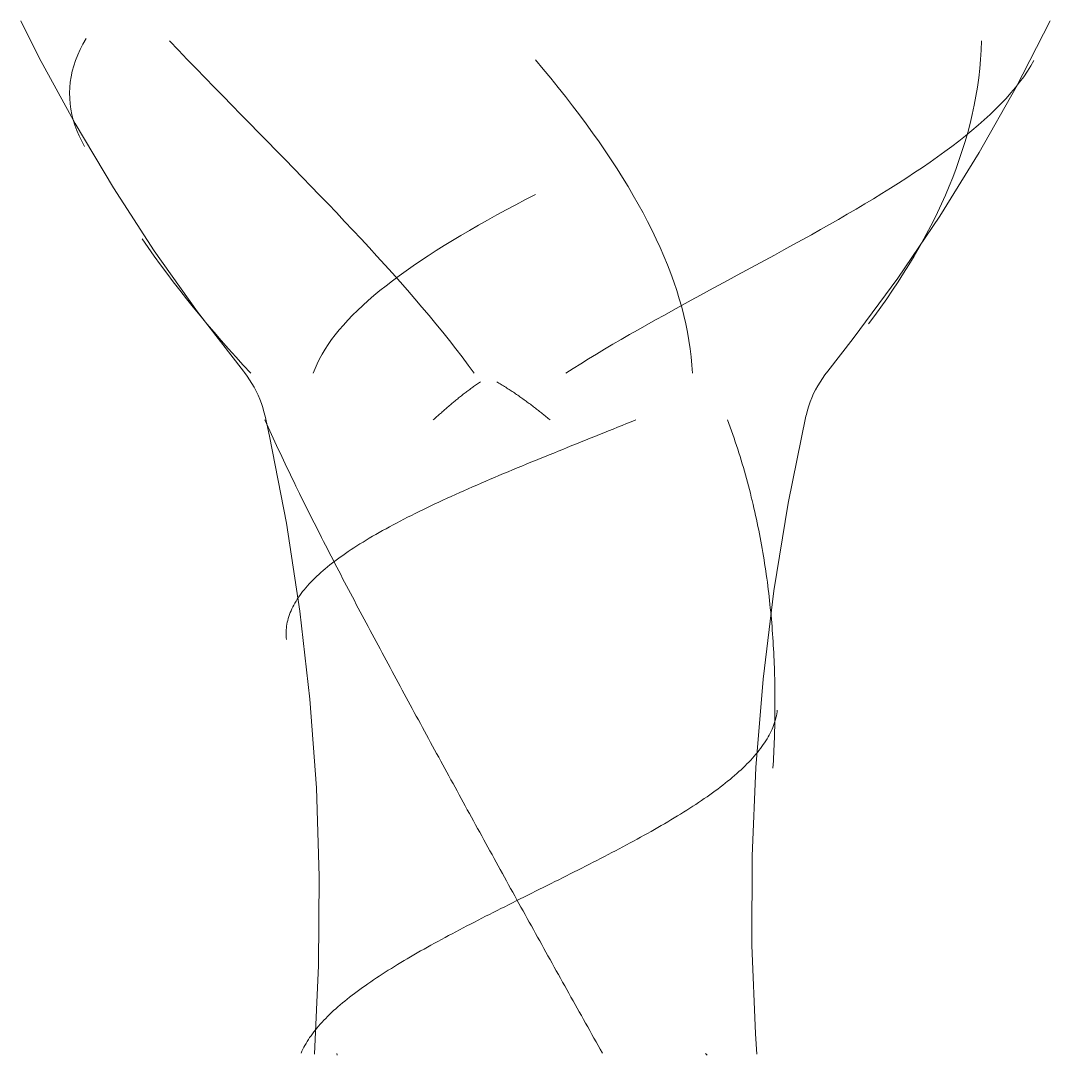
# Model space of a CAD drawing. Header units: inches. Extents: x 20426 to 92531, y -195 to 750.
# Drawn here: x 91510.63 to 91529.26, y 101.29 to 120 of the extents above; entities that cross this region are included whole.
import ezdxf

# ---------------------------------------------------------------- set-up
doc = ezdxf.new("R2010")
doc.units = ezdxf.units.IN
doc.header["$MEASUREMENT"] = 0
doc.layers.add('Q-SPCQ', color=91, linetype='Continuous', lineweight=9)

# ---------------------------------------------------------------- blocks, each defined once
blk = doc.blocks.new('FP_169-Elevation - North')
at = {"layer": 'Q-SPCQ'}
for p, q in [((-25795.16, 112.781), (-25795.13, 112.715)), ((-25795.13, 112.715), (-25795.101, 112.649)), ((-25795.101, 112.649), (-25795.071, 112.582)), ((-25795.071, 112.582), (-25795.04, 112.516)), ((-25795.04, 112.516), (-25795.01, 112.45)), ((-25795.01, 112.45), (-25794.979, 112.384)), ((-25794.979, 112.384), (-25794.949, 112.317)), ((-25794.949, 112.317), (-25794.918, 112.251)), ((-25794.918, 112.251), (-25794.887, 112.185)), ((-25794.887, 112.185), (-25794.856, 112.118)), ((-25794.856, 112.118), (-25794.824, 112.052)), ((-25794.824, 112.052), (-25794.793, 111.985)), ((-25794.793, 111.985), (-25794.761, 111.919)), ((-25794.761, 111.919), (-25794.729, 111.852)), ((-25790.68, 111.878), (-25790.762, 111.844)), ((-25790.598, 111.912), (-25790.68, 111.878)), ((-25790.515, 111.947), (-25790.598, 111.912)), ((-25790.432, 111.981), (-25790.515, 111.947)), ((-25790.349, 112.015), (-25790.432, 111.981)), ((-25790.265, 112.049), (-25790.349, 112.015)), ((-25794.729, 111.852), (-25794.697, 111.786)), ((-25794.697, 111.786), (-25794.665, 111.719)), ((-25794.665, 111.719), (-25794.633, 111.653)), ((-25791.087, 111.707), (-25791.167, 111.673)), ((-25791.007, 111.741), (-25791.087, 111.707)), ((-25790.926, 111.775), (-25791.007, 111.741)), ((-25790.844, 111.81), (-25790.926, 111.775)), ((-25790.762, 111.844), (-25790.844, 111.81)), ((-25794.633, 111.653), (-25794.6, 111.586)), ((-25794.6, 111.586), (-25794.568, 111.52)), ((-25794.568, 111.52), (-25794.535, 111.453)), ((-25791.56, 111.501), (-25791.637, 111.467)), ((-25791.483, 111.536), (-25791.56, 111.501)), ((-25791.405, 111.57), (-25791.483, 111.536)), ((-25791.326, 111.604), (-25791.405, 111.57)), ((-25791.247, 111.638), (-25791.326, 111.604)), ((-25791.167, 111.673), (-25791.247, 111.638)), ((-25794.535, 111.453), (-25794.502, 111.387)), ((-25794.502, 111.387), (-25794.469, 111.32)), ((-25794.469, 111.32), (-25794.436, 111.253)), ((-25791.939, 111.33), (-25792.013, 111.295)), ((-25791.865, 111.364), (-25791.939, 111.33)), ((-25791.789, 111.398), (-25791.865, 111.364)), ((-25791.714, 111.433), (-25791.789, 111.398)), ((-25791.637, 111.467), (-25791.714, 111.433)), ((-25794.436, 111.253), (-25794.403, 111.187)), ((-25794.403, 111.187), (-25794.37, 111.12)), ((-25792.302, 111.158), (-25792.372, 111.124)), ((-25792.231, 111.192), (-25792.302, 111.158)), ((-25792.159, 111.227), (-25792.231, 111.192)), ((-25792.086, 111.261), (-25792.159, 111.227)), ((-25792.013, 111.295), (-25792.086, 111.261)), ((-25794.37, 111.12), (-25794.337, 111.053)), ((-25794.337, 111.053), (-25794.303, 110.986)), ((-25794.303, 110.986), (-25794.269, 110.92)), ((-25792.713, 110.952), (-25792.778, 110.917)), ((-25792.646, 110.986), (-25792.713, 110.952)), ((-25792.579, 111.021), (-25792.646, 110.986)), ((-25792.511, 111.055), (-25792.579, 111.021)), ((-25792.442, 111.089), (-25792.511, 111.055)), ((-25792.372, 111.124), (-25792.442, 111.089)), ((-25794.269, 110.92), (-25794.236, 110.853)), ((-25794.236, 110.853), (-25794.202, 110.786)), ((-25794.202, 110.786), (-25794.168, 110.719)), ((-25793.032, 110.78), (-25793.094, 110.745)), ((-25792.97, 110.814), (-25793.032, 110.78)), ((-25792.907, 110.849), (-25792.97, 110.814)), ((-25792.843, 110.883), (-25792.907, 110.849)), ((-25792.778, 110.917), (-25792.843, 110.883)), ((-25794.168, 110.719), (-25794.134, 110.652)), ((-25794.134, 110.652), (-25794.1, 110.585)), ((-25794.1, 110.585), (-25794.065, 110.519)), ((-25793.386, 110.573), (-25793.441, 110.539)), ((-25793.329, 110.608), (-25793.386, 110.573)), ((-25793.272, 110.642), (-25793.329, 110.608)), ((-25793.213, 110.677), (-25793.272, 110.642)), ((-25793.154, 110.711), (-25793.213, 110.677)), ((-25793.094, 110.745), (-25793.154, 110.711)), ((-25794.065, 110.519), (-25794.031, 110.452)), ((-25794.031, 110.452), (-25793.997, 110.385)), ((-25793.997, 110.385), (-25793.962, 110.318)), ((-25793.653, 110.401), (-25793.704, 110.367)), ((-25793.602, 110.436), (-25793.653, 110.401)), ((-25793.549, 110.47), (-25793.602, 110.436)), ((-25793.496, 110.504), (-25793.549, 110.47)), ((-25793.441, 110.539), (-25793.496, 110.504)), ((-25793.939, 110.194), (-25793.983, 110.16)), ((-25793.962, 110.318), (-25793.928, 110.251)), ((-25793.894, 110.229), (-25793.939, 110.194)), ((-25793.928, 110.251), (-25793.893, 110.184)), ((-25793.848, 110.263), (-25793.894, 110.229)), ((-25793.801, 110.298), (-25793.848, 110.263)), ((-25793.753, 110.332), (-25793.801, 110.298)), ((-25793.704, 110.367), (-25793.753, 110.332)), ((-25794.148, 110.022), (-25794.186, 109.987)), ((-25794.108, 110.056), (-25794.148, 110.022)), ((-25794.068, 110.091), (-25794.108, 110.056)), ((-25794.026, 110.125), (-25794.068, 110.091)), ((-25793.983, 110.16), (-25794.026, 110.125)), ((-25793.893, 110.184), (-25793.858, 110.117)), ((-25793.858, 110.117), (-25793.823, 110.05)), ((-25793.823, 110.05), (-25793.789, 109.983)), ((-25794.328, 109.849), (-25794.36, 109.815)), ((-25794.294, 109.884), (-25794.328, 109.849)), ((-25794.259, 109.918), (-25794.294, 109.884)), ((-25794.223, 109.953), (-25794.259, 109.918)), ((-25794.186, 109.987), (-25794.223, 109.953)), ((-25793.789, 109.983), (-25793.754, 109.916)), ((-25793.754, 109.916), (-25793.719, 109.849)), ((-25793.719, 109.849), (-25793.683, 109.782)), ((-25794.504, 109.642), (-25794.53, 109.607)), ((-25794.478, 109.676), (-25794.504, 109.642)), ((-25794.45, 109.711), (-25794.478, 109.676)), ((-25794.421, 109.745), (-25794.45, 109.711)), ((-25794.391, 109.78), (-25794.421, 109.745)), ((-25794.36, 109.815), (-25794.391, 109.78)), ((-25793.683, 109.782), (-25793.648, 109.715)), ((-25793.648, 109.715), (-25793.613, 109.647)), ((-25793.613, 109.647), (-25793.578, 109.58)), ((-25794.619, 109.469), (-25794.638, 109.434)), ((-25794.598, 109.503), (-25794.619, 109.469)), ((-25794.577, 109.538), (-25794.598, 109.503)), ((-25794.554, 109.573), (-25794.577, 109.538)), ((-25794.53, 109.607), (-25794.554, 109.573)), ((-25793.578, 109.58), (-25793.542, 109.513)), ((-25793.542, 109.513), (-25793.507, 109.446)), ((-25793.507, 109.446), (-25793.471, 109.379)), ((-25794.715, 109.261), (-25794.727, 109.227)), ((-25794.702, 109.296), (-25794.715, 109.261)), ((-25794.688, 109.331), (-25794.702, 109.296)), ((-25794.672, 109.365), (-25794.688, 109.331)), ((-25794.656, 109.4), (-25794.672, 109.365)), ((-25794.638, 109.434), (-25794.656, 109.4)), ((-25793.471, 109.379), (-25793.436, 109.312)), ((-25793.436, 109.312), (-25793.4, 109.244)), ((-25794.762, 109.088), (-25794.767, 109.054)), ((-25794.755, 109.123), (-25794.762, 109.088)), ((-25794.747, 109.157), (-25794.755, 109.123)), ((-25794.738, 109.192), (-25794.747, 109.157)), ((-25794.727, 109.227), (-25794.738, 109.192)), ((-25793.4, 109.244), (-25793.364, 109.177)), ((-25793.364, 109.177), (-25793.329, 109.11)), ((-25793.329, 109.11), (-25793.293, 109.043)), ((-25794.777, 108.95), (-25794.778, 108.915)), ((-25794.778, 108.915), (-25794.777, 108.88)), ((-25794.775, 108.984), (-25794.777, 108.95)), ((-25794.772, 109.019), (-25794.775, 108.984)), ((-25794.767, 109.054), (-25794.772, 109.019)), ((-25793.293, 109.043), (-25793.257, 108.975)), ((-25793.257, 108.975), (-25793.221, 108.908)), ((-25793.221, 108.908), (-25793.185, 108.841)), ((-25794.777, 108.88), (-25794.775, 108.846)), ((-25794.775, 108.846), (-25794.772, 108.811)), ((-25793.185, 108.841), (-25793.149, 108.773)), ((-25793.149, 108.773), (-25793.113, 108.706)), ((-25793.113, 108.706), (-25793.077, 108.639)), ((-25793.077, 108.639), (-25793.041, 108.571)), ((-25793.041, 108.571), (-25793.005, 108.504)), ((-25793.005, 108.504), (-25792.969, 108.437)), ((-25792.969, 108.437), (-25792.932, 108.369)), ((-25792.932, 108.369), (-25792.896, 108.302)), ((-25792.896, 108.302), (-25792.86, 108.234)), ((-25792.86, 108.234), (-25792.824, 108.167)), ((-25792.824, 108.167), (-25792.787, 108.1)), ((-25792.787, 108.1), (-25792.751, 108.032)), ((-25792.751, 108.032), (-25792.714, 107.965)), ((-25792.714, 107.965), (-25792.678, 107.897)), ((-25792.678, 107.897), (-25792.641, 107.83)), ((-25792.641, 107.83), (-25792.605, 107.762)), ((-25792.605, 107.762), (-25792.568, 107.695)), ((-25792.568, 107.695), (-25792.532, 107.627)), ((-25792.532, 107.627), (-25792.495, 107.56)), ((-25792.495, 107.56), (-25792.458, 107.492)), ((-25792.458, 107.492), (-25792.422, 107.425)), ((-25792.422, 107.425), (-25792.385, 107.357)), ((-25792.385, 107.357), (-25792.348, 107.289)), ((-25792.348, 107.289), (-25792.312, 107.222)), ((-25792.312, 107.222), (-25792.275, 107.154)), ((-25792.275, 107.154), (-25792.238, 107.087)), ((-25792.238, 107.087), (-25792.201, 107.019)), ((-25792.201, 107.019), (-25792.164, 106.951)), ((-25792.164, 106.951), (-25792.128, 106.884)), ((-25792.128, 106.884), (-25792.091, 106.816)), ((-25792.091, 106.816), (-25792.054, 106.749)), ((-25792.054, 106.749), (-25792.017, 106.681)), ((-25792.017, 106.681), (-25791.98, 106.613)), ((-25791.98, 106.613), (-25791.943, 106.546)), ((-25791.943, 106.546), (-25791.906, 106.478)), ((-25791.906, 106.478), (-25791.869, 106.41)), ((-25791.869, 106.41), (-25791.832, 106.343)), ((-25791.832, 106.343), (-25791.795, 106.275)), ((-25791.795, 106.275), (-25791.758, 106.207)), ((-25791.758, 106.207), (-25791.721, 106.139)), ((-25791.721, 106.139), (-25791.684, 106.072)), ((-25791.684, 106.072), (-25791.647, 106.004)), ((-25791.647, 106.004), (-25791.61, 105.936)), ((-25791.61, 105.936), (-25791.573, 105.869)), ((-25791.573, 105.869), (-25791.536, 105.801)), ((-25791.536, 105.801), (-25791.499, 105.733)), ((-25791.499, 105.733), (-25791.461, 105.665)), ((-25791.461, 105.665), (-25791.424, 105.598)), ((-25791.424, 105.598), (-25791.387, 105.53)), ((-25791.387, 105.53), (-25791.35, 105.462)), ((-25791.35, 105.462), (-25791.313, 105.394)), ((-25791.313, 105.394), (-25791.275, 105.327)), ((-25791.275, 105.327), (-25791.238, 105.259)), ((-25791.238, 105.259), (-25791.201, 105.191)), ((-25791.201, 105.191), (-25791.164, 105.123)), ((-25791.164, 105.123), (-25791.126, 105.055)), ((-25791.126, 105.055), (-25791.089, 104.988)), ((-25791.089, 104.988), (-25791.052, 104.92)), ((-25791.052, 104.92), (-25791.015, 104.852)), ((-25791.015, 104.852), (-25790.977, 104.784)), ((-25790.977, 104.784), (-25790.94, 104.716)), ((-25790.94, 104.716), (-25790.903, 104.649)), ((-25790.903, 104.649), (-25790.865, 104.581)), ((-25790.865, 104.581), (-25790.828, 104.513)), ((-25790.828, 104.513), (-25790.79, 104.445)), ((-25790.79, 104.445), (-25790.753, 104.377)), ((-25790.753, 104.377), (-25790.716, 104.31)), ((-25790.716, 104.31), (-25790.678, 104.242)), ((-25790.678, 104.242), (-25790.641, 104.174)), ((-25790.335, 104.223), (-25790.405, 104.188)), ((-25790.265, 104.258), (-25790.335, 104.223)), ((-25790.684, 104.049), (-25790.754, 104.014)), ((-25790.615, 104.084), (-25790.684, 104.049)), ((-25790.641, 104.174), (-25790.603, 104.106)), ((-25790.545, 104.119), (-25790.615, 104.084)), ((-25790.603, 104.106), (-25790.566, 104.038)), ((-25790.566, 104.038), (-25790.528, 103.971)), ((-25790.475, 104.153), (-25790.545, 104.119)), ((-25790.405, 104.188), (-25790.475, 104.153)), ((-25791.099, 103.84), (-25791.168, 103.805)), ((-25791.031, 103.875), (-25791.099, 103.84)), ((-25790.962, 103.91), (-25791.031, 103.875)), ((-25790.893, 103.944), (-25790.962, 103.91)), ((-25790.823, 103.979), (-25790.893, 103.944)), ((-25790.754, 104.014), (-25790.823, 103.979)), ((-25790.528, 103.971), (-25790.491, 103.903)), ((-25790.491, 103.903), (-25790.453, 103.835)), ((-25790.453, 103.835), (-25790.416, 103.767)), ((-25791.439, 103.666), (-25791.506, 103.631)), ((-25791.372, 103.701), (-25791.439, 103.666)), ((-25791.304, 103.735), (-25791.372, 103.701)), ((-25791.236, 103.77), (-25791.304, 103.735)), ((-25791.168, 103.805), (-25791.236, 103.77)), ((-25790.416, 103.767), (-25790.378, 103.699)), ((-25790.378, 103.699), (-25790.34, 103.632)), ((-25791.837, 103.457), (-25791.902, 103.422)), ((-25791.772, 103.491), (-25791.837, 103.457)), ((-25791.706, 103.526), (-25791.772, 103.491)), ((-25791.64, 103.561), (-25791.706, 103.526)), ((-25791.573, 103.596), (-25791.64, 103.561)), ((-25791.506, 103.631), (-25791.573, 103.596)), ((-25790.34, 103.632), (-25790.303, 103.564)), ((-25790.303, 103.564), (-25790.265, 103.496)), ((-25792.157, 103.282), (-25792.22, 103.248)), ((-25792.094, 103.317), (-25792.157, 103.282)), ((-25792.031, 103.352), (-25792.094, 103.317)), ((-25791.967, 103.387), (-25792.031, 103.352)), ((-25791.902, 103.422), (-25791.967, 103.387)), ((-25792.466, 103.108), (-25792.526, 103.073)), ((-25792.405, 103.143), (-25792.466, 103.108)), ((-25792.344, 103.178), (-25792.405, 103.143)), ((-25792.282, 103.213), (-25792.344, 103.178)), ((-25792.22, 103.248), (-25792.282, 103.213)), ((-25792.817, 102.899), (-25792.873, 102.864)), ((-25792.76, 102.934), (-25792.817, 102.899)), ((-25792.702, 102.969), (-25792.76, 102.934)), ((-25792.644, 103.004), (-25792.702, 102.969)), ((-25792.585, 103.039), (-25792.644, 103.004)), ((-25792.526, 103.073), (-25792.585, 103.039)), ((-25793.091, 102.725), (-25793.144, 102.69)), ((-25793.038, 102.76), (-25793.091, 102.725)), ((-25792.984, 102.795), (-25793.038, 102.76)), ((-25792.929, 102.83), (-25792.984, 102.795)), ((-25792.873, 102.864), (-25792.929, 102.83)), ((-25793.348, 102.551), (-25793.397, 102.516)), ((-25793.298, 102.586), (-25793.348, 102.551)), ((-25793.247, 102.621), (-25793.298, 102.586)), ((-25793.196, 102.656), (-25793.247, 102.621)), ((-25793.144, 102.69), (-25793.196, 102.656)), ((-25793.629, 102.342), (-25793.673, 102.307)), ((-25793.584, 102.377), (-25793.629, 102.342)), ((-25793.538, 102.412), (-25793.584, 102.377)), ((-25793.492, 102.447), (-25793.538, 102.412)), ((-25793.445, 102.481), (-25793.492, 102.447)), ((-25793.397, 102.516), (-25793.445, 102.481)), ((-25793.839, 102.168), (-25793.879, 102.133)), ((-25793.799, 102.203), (-25793.839, 102.168)), ((-25793.758, 102.238), (-25793.799, 102.203)), ((-25793.716, 102.273), (-25793.758, 102.238)), ((-25793.673, 102.307), (-25793.716, 102.273)), ((-25794.027, 101.994), (-25794.061, 101.959)), ((-25793.991, 102.029), (-25794.027, 101.994)), ((-25793.955, 102.064), (-25793.991, 102.029)), ((-25793.917, 102.099), (-25793.955, 102.064)), ((-25793.879, 102.133), (-25793.917, 102.099)), ((-25794.219, 101.785), (-25794.247, 101.751)), ((-25794.189, 101.82), (-25794.219, 101.785)), ((-25794.159, 101.855), (-25794.189, 101.82)), ((-25794.127, 101.89), (-25794.159, 101.855)), ((-25794.095, 101.925), (-25794.127, 101.89)), ((-25794.061, 101.959), (-25794.095, 101.925)), ((-25794.351, 101.611), (-25794.374, 101.577)), ((-25794.326, 101.646), (-25794.351, 101.611)), ((-25794.301, 101.681), (-25794.326, 101.646)), ((-25794.275, 101.716), (-25794.301, 101.681)), ((-25794.247, 101.751), (-25794.275, 101.716)), ((-25794.473, 101.403), (-25794.49, 101.368)), ((-25794.456, 101.438), (-25794.473, 101.403)), ((-25794.437, 101.472), (-25794.456, 101.438)), ((-25794.417, 101.507), (-25794.437, 101.472)), ((-25794.396, 101.542), (-25794.417, 101.507)), ((-25794.374, 101.577), (-25794.396, 101.542)), ((-25794.49, 101.368), (-25794.506, 101.333))]:
    blk.add_line(p, q, dxfattribs=at)
at = {"layer": 'Q-SPCQ', "flags": 128}
blk.add_lwpolyline([(-25794.265, 101.312), (-25794.189, 102.917), (-25794.177, 104.523), (-25794.23, 106.128), (-25794.346, 107.73), (-25794.527, 109.325), (-25794.771, 110.913), (-25795.078, 112.489), (-25795.158, 112.849)], dxfattribs=at)
blk = doc.blocks.new('FP_170-Elevation - North')
at = {"layer": 'Q-SPCQ'}
for p, q in [((-25788.781, 112.648), (-25788.863, 112.615)), ((-25788.699, 112.681), (-25788.781, 112.648)), ((-25788.617, 112.714), (-25788.699, 112.681)), ((-25788.535, 112.748), (-25788.617, 112.714)), ((-25788.453, 112.781), (-25788.535, 112.748)), ((-25786.79, 112.781), (-25786.766, 112.715)), ((-25786.766, 112.715), (-25786.742, 112.649)), ((-25786.742, 112.649), (-25786.719, 112.582)), ((-25789.276, 112.449), (-25789.359, 112.415)), ((-25789.193, 112.482), (-25789.276, 112.449)), ((-25789.111, 112.515), (-25789.193, 112.482)), ((-25789.028, 112.548), (-25789.111, 112.515)), ((-25788.946, 112.582), (-25789.028, 112.548)), ((-25788.863, 112.615), (-25788.946, 112.582)), ((-25786.719, 112.582), (-25786.696, 112.516)), ((-25786.696, 112.516), (-25786.673, 112.45)), ((-25786.673, 112.45), (-25786.651, 112.384)), ((-25789.69, 112.282), (-25789.773, 112.249)), ((-25789.607, 112.316), (-25789.69, 112.282)), ((-25789.525, 112.349), (-25789.607, 112.316)), ((-25789.442, 112.382), (-25789.525, 112.349)), ((-25789.359, 112.415), (-25789.442, 112.382)), ((-25786.651, 112.384), (-25786.629, 112.317)), ((-25786.629, 112.317), (-25786.608, 112.251)), ((-25786.608, 112.251), (-25786.586, 112.185)), ((-25790.184, 112.083), (-25790.265, 112.049)), ((-25790.102, 112.116), (-25790.184, 112.083)), ((-25790.02, 112.149), (-25790.102, 112.116)), ((-25789.937, 112.182), (-25790.02, 112.149)), ((-25789.855, 112.216), (-25789.937, 112.182)), ((-25789.773, 112.249), (-25789.855, 112.216)), ((-25786.586, 112.185), (-25786.566, 112.118)), ((-25786.566, 112.118), (-25786.545, 112.052)), ((-25786.545, 112.052), (-25786.525, 111.986)), ((-25786.525, 111.986), (-25786.506, 111.919)), ((-25786.506, 111.919), (-25786.487, 111.853)), ((-25786.487, 111.853), (-25786.468, 111.786)), ((-25786.468, 111.786), (-25786.449, 111.72)), ((-25786.449, 111.72), (-25786.431, 111.653)), ((-25786.431, 111.653), (-25786.413, 111.587)), ((-25786.413, 111.587), (-25786.396, 111.52)), ((-25786.396, 111.52), (-25786.379, 111.454)), ((-25786.379, 111.454), (-25786.362, 111.387)), ((-25786.362, 111.387), (-25786.346, 111.321)), ((-25786.346, 111.321), (-25786.33, 111.254)), ((-25786.33, 111.254), (-25786.314, 111.187)), ((-25786.314, 111.187), (-25786.299, 111.121)), ((-25786.299, 111.121), (-25786.284, 111.054)), ((-25786.284, 111.054), (-25786.27, 110.987)), ((-25786.27, 110.987), (-25786.255, 110.92)), ((-25786.255, 110.92), (-25786.242, 110.854)), ((-25786.242, 110.854), (-25786.228, 110.787)), ((-25786.228, 110.787), (-25786.215, 110.72)), ((-25786.215, 110.72), (-25786.202, 110.653)), ((-25786.202, 110.653), (-25786.189, 110.586)), ((-25786.189, 110.586), (-25786.177, 110.52)), ((-25786.177, 110.52), (-25786.165, 110.453)), ((-25786.165, 110.453), (-25786.154, 110.386)), ((-25786.154, 110.386), (-25786.142, 110.319)), ((-25786.142, 110.319), (-25786.131, 110.252)), ((-25786.131, 110.252), (-25786.121, 110.185)), ((-25786.121, 110.185), (-25786.111, 110.118)), ((-25786.111, 110.118), (-25786.101, 110.051)), ((-25786.101, 110.051), (-25786.091, 109.984)), ((-25786.091, 109.984), (-25786.082, 109.917)), ((-25786.082, 109.917), (-25786.072, 109.85)), ((-25786.072, 109.85), (-25786.064, 109.783)), ((-25786.064, 109.783), (-25786.055, 109.716)), ((-25786.055, 109.716), (-25786.047, 109.649)), ((-25786.047, 109.649), (-25786.039, 109.582)), ((-25786.039, 109.582), (-25786.032, 109.515)), ((-25786.032, 109.515), (-25786.025, 109.447)), ((-25786.025, 109.447), (-25786.018, 109.38)), ((-25786.018, 109.38), (-25786.011, 109.313)), ((-25786.011, 109.313), (-25786.005, 109.246)), ((-25786.005, 109.246), (-25785.998, 109.179)), ((-25785.998, 109.179), (-25785.993, 109.111)), ((-25785.993, 109.111), (-25785.987, 109.044)), ((-25785.987, 109.044), (-25785.982, 108.977)), ((-25785.982, 108.977), (-25785.977, 108.91)), ((-25785.977, 108.91), (-25785.972, 108.843)), ((-25785.972, 108.843), (-25785.968, 108.775)), ((-25785.968, 108.775), (-25785.964, 108.708)), ((-25785.964, 108.708), (-25785.96, 108.641)), ((-25785.96, 108.641), (-25785.956, 108.573)), ((-25785.956, 108.573), (-25785.953, 108.506)), ((-25785.953, 108.506), (-25785.95, 108.439)), ((-25785.95, 108.439), (-25785.947, 108.371)), ((-25785.947, 108.371), (-25785.945, 108.304)), ((-25785.945, 108.304), (-25785.943, 108.236)), ((-25785.943, 108.236), (-25785.941, 108.169)), ((-25785.941, 108.169), (-25785.939, 108.102)), ((-25785.939, 108.102), (-25785.937, 108.034)), ((-25785.937, 108.034), (-25785.936, 107.967)), ((-25785.936, 107.967), (-25785.935, 107.899)), ((-25785.935, 107.899), (-25785.934, 107.832)), ((-25785.934, 107.832), (-25785.934, 107.764)), ((-25785.934, 107.764), (-25785.934, 107.697)), ((-25785.934, 107.697), (-25785.934, 107.629)), ((-25785.934, 107.629), (-25785.934, 107.562)), ((-25785.935, 107.427), (-25785.937, 107.359)), ((-25785.934, 107.562), (-25785.935, 107.494)), ((-25785.935, 107.494), (-25785.935, 107.427)), ((-25785.916, 107.396), (-25785.925, 107.361)), ((-25785.908, 107.431), (-25785.916, 107.396)), ((-25785.902, 107.466), (-25785.908, 107.431)), ((-25785.896, 107.501), (-25785.902, 107.466)), ((-25785.892, 107.535), (-25785.896, 107.501)), ((-25785.973, 107.222), (-25785.987, 107.187)), ((-25785.959, 107.257), (-25785.973, 107.222)), ((-25785.947, 107.292), (-25785.959, 107.257)), ((-25785.935, 107.327), (-25785.947, 107.292)), ((-25785.939, 107.224), (-25785.941, 107.157)), ((-25785.938, 107.292), (-25785.939, 107.224)), ((-25785.937, 107.359), (-25785.938, 107.292)), ((-25785.925, 107.361), (-25785.935, 107.327)), ((-25786.078, 107.013), (-25786.099, 106.979)), ((-25786.057, 107.048), (-25786.078, 107.013)), ((-25786.038, 107.083), (-25786.057, 107.048)), ((-25786.02, 107.118), (-25786.038, 107.083)), ((-25786.003, 107.153), (-25786.02, 107.118)), ((-25785.987, 107.187), (-25786.003, 107.153)), ((-25785.945, 107.022), (-25785.948, 106.954)), ((-25785.943, 107.089), (-25785.945, 107.022)), ((-25785.941, 107.157), (-25785.943, 107.089)), ((-25786.196, 106.839), (-25786.223, 106.804)), ((-25786.17, 106.874), (-25786.196, 106.839)), ((-25786.145, 106.909), (-25786.17, 106.874)), ((-25786.122, 106.944), (-25786.145, 106.909)), ((-25786.099, 106.979), (-25786.122, 106.944)), ((-25785.95, 106.886), (-25785.953, 106.819)), ((-25785.948, 106.954), (-25785.95, 106.886)), ((-25786.341, 106.665), (-25786.373, 106.63)), ((-25786.309, 106.7), (-25786.341, 106.665)), ((-25786.279, 106.735), (-25786.309, 106.7)), ((-25786.251, 106.77), (-25786.279, 106.735)), ((-25786.223, 106.804), (-25786.251, 106.77)), ((-25785.96, 106.684), (-25785.963, 106.616)), ((-25785.956, 106.751), (-25785.96, 106.684)), ((-25785.953, 106.819), (-25785.956, 106.751)), ((-25786.548, 106.456), (-25786.586, 106.421)), ((-25786.511, 106.491), (-25786.548, 106.456)), ((-25786.475, 106.526), (-25786.511, 106.491)), ((-25786.44, 106.561), (-25786.475, 106.526)), ((-25786.406, 106.595), (-25786.44, 106.561)), ((-25786.373, 106.63), (-25786.406, 106.595)), ((-25785.967, 106.548), (-25785.971, 106.481)), ((-25785.963, 106.616), (-25785.967, 106.548)), ((-25786.747, 106.282), (-25786.79, 106.247)), ((-25786.706, 106.317), (-25786.747, 106.282)), ((-25786.665, 106.351), (-25786.706, 106.317)), ((-25786.625, 106.386), (-25786.665, 106.351)), ((-25786.586, 106.421), (-25786.625, 106.386)), ((-25786.97, 106.107), (-25787.017, 106.073)), ((-25786.923, 106.142), (-25786.97, 106.107)), ((-25786.878, 106.177), (-25786.923, 106.142)), ((-25786.834, 106.212), (-25786.878, 106.177)), ((-25786.79, 106.247), (-25786.834, 106.212)), ((-25787.264, 105.898), (-25787.316, 105.863)), ((-25787.213, 105.933), (-25787.264, 105.898)), ((-25787.163, 105.968), (-25787.213, 105.933)), ((-25787.113, 106.003), (-25787.163, 105.968)), ((-25787.064, 106.038), (-25787.113, 106.003)), ((-25787.017, 106.073), (-25787.064, 106.038)), ((-25787.531, 105.724), (-25787.586, 105.689)), ((-25787.476, 105.759), (-25787.531, 105.724)), ((-25787.422, 105.794), (-25787.476, 105.759)), ((-25787.368, 105.828), (-25787.422, 105.794)), ((-25787.316, 105.863), (-25787.368, 105.828)), ((-25787.873, 105.515), (-25787.933, 105.48)), ((-25787.815, 105.549), (-25787.873, 105.515)), ((-25787.757, 105.584), (-25787.815, 105.549)), ((-25787.699, 105.619), (-25787.757, 105.584)), ((-25787.642, 105.654), (-25787.699, 105.619)), ((-25787.586, 105.689), (-25787.642, 105.654)), ((-25788.176, 105.34), (-25788.238, 105.305)), ((-25788.114, 105.375), (-25788.176, 105.34)), ((-25788.053, 105.41), (-25788.114, 105.375)), ((-25787.993, 105.445), (-25788.053, 105.41)), ((-25787.933, 105.48), (-25787.993, 105.445)), ((-25788.492, 105.166), (-25788.556, 105.131)), ((-25788.428, 105.2), (-25788.492, 105.166)), ((-25788.364, 105.235), (-25788.428, 105.2)), ((-25788.301, 105.27), (-25788.364, 105.235)), ((-25788.238, 105.305), (-25788.301, 105.27)), ((-25788.885, 104.956), (-25788.952, 104.921)), ((-25788.819, 104.991), (-25788.885, 104.956)), ((-25788.752, 105.026), (-25788.819, 104.991)), ((-25788.687, 105.061), (-25788.752, 105.026)), ((-25788.621, 105.096), (-25788.687, 105.061)), ((-25788.556, 105.131), (-25788.621, 105.096)), ((-25789.223, 104.782), (-25789.291, 104.747)), ((-25789.155, 104.817), (-25789.223, 104.782)), ((-25789.087, 104.851), (-25789.155, 104.817)), ((-25789.019, 104.886), (-25789.087, 104.851)), ((-25788.952, 104.921), (-25789.019, 104.886)), ((-25789.567, 104.607), (-25789.636, 104.572)), ((-25789.497, 104.642), (-25789.567, 104.607)), ((-25789.428, 104.677), (-25789.497, 104.642)), ((-25789.36, 104.712), (-25789.428, 104.677)), ((-25789.291, 104.747), (-25789.36, 104.712)), ((-25789.985, 104.398), (-25790.055, 104.363)), ((-25789.915, 104.433), (-25789.985, 104.398)), ((-25789.845, 104.467), (-25789.915, 104.433)), ((-25789.775, 104.502), (-25789.845, 104.467)), ((-25789.706, 104.537), (-25789.775, 104.502)), ((-25789.636, 104.572), (-25789.706, 104.537)), ((-25790.195, 104.293), (-25790.265, 104.258)), ((-25790.125, 104.328), (-25790.195, 104.293)), ((-25790.055, 104.363), (-25790.125, 104.328)), ((-25790.265, 103.496), (-25790.228, 103.428)), ((-25790.228, 103.428), (-25790.19, 103.361)), ((-25790.19, 103.361), (-25790.153, 103.293)), ((-25790.153, 103.293), (-25790.115, 103.225)), ((-25790.115, 103.225), (-25790.077, 103.158)), ((-25790.077, 103.158), (-25790.04, 103.09)), ((-25790.04, 103.09), (-25790.002, 103.023)), ((-25790.002, 103.023), (-25789.964, 102.955)), ((-25789.964, 102.955), (-25789.927, 102.887)), ((-25789.927, 102.887), (-25789.889, 102.82)), ((-25789.889, 102.82), (-25789.851, 102.752)), ((-25789.851, 102.752), (-25789.814, 102.684)), ((-25789.814, 102.684), (-25789.776, 102.617)), ((-25789.776, 102.617), (-25789.738, 102.549)), ((-25789.738, 102.549), (-25789.7, 102.482)), ((-25789.7, 102.482), (-25789.663, 102.414)), ((-25789.663, 102.414), (-25789.625, 102.346)), ((-25789.625, 102.346), (-25789.587, 102.279)), ((-25789.587, 102.279), (-25789.549, 102.211)), ((-25789.549, 102.211), (-25789.511, 102.144)), ((-25789.511, 102.144), (-25789.474, 102.076)), ((-25789.474, 102.076), (-25789.436, 102.009)), ((-25789.436, 102.009), (-25789.398, 101.941)), ((-25789.398, 101.941), (-25789.36, 101.873)), ((-25789.36, 101.873), (-25789.322, 101.806)), ((-25789.322, 101.806), (-25789.284, 101.738)), ((-25789.284, 101.738), (-25789.246, 101.671)), ((-25789.246, 101.671), (-25789.208, 101.603)), ((-25789.208, 101.603), (-25789.17, 101.536)), ((-25789.17, 101.536), (-25789.132, 101.468)), ((-25789.132, 101.468), (-25789.094, 101.401)), ((-25789.094, 101.401), (-25789.056, 101.333))]:
    blk.add_line(p, q, dxfattribs=at)
at = {"layer": 'Q-SPCQ', "flags": 128}
blk.add_lwpolyline([(-25785.373, 112.849), (-25785.695, 111.275), (-25785.953, 109.69), (-25786.148, 108.096), (-25786.28, 106.496), (-25786.347, 104.891), (-25786.35, 103.285), (-25786.288, 101.68), (-25786.265, 101.312)], dxfattribs=at)
blk = doc.blocks.new('FP_171-Elevation - North')
at = {"layer": 'Q-SPCQ'}
blk.add_line((-25793.862, 101.327), (-25793.855, 101.292), dxfattribs=at)
blk = doc.blocks.new('FP_172-Elevation - North')
at = {"layer": 'Q-SPCQ'}
blk.add_line((-25787.192, 101.327), (-25787.158, 101.292), dxfattribs=at)
blk = doc.blocks.new('FP_173-Elevation - North')
at = {"layer": 'Q-SPCQ'}
for p, q in [((-25798.451, 119.577), (-25798.501, 119.478)), ((-25798.394, 119.676), (-25798.451, 119.577)), ((-25796.887, 119.637), (-25796.726, 119.468)), ((-25798.546, 119.38), (-25798.585, 119.281)), ((-25798.501, 119.478), (-25798.546, 119.38)), ((-25796.726, 119.468), (-25796.564, 119.301)), ((-25798.618, 119.183), (-25798.645, 119.085)), ((-25798.585, 119.281), (-25798.618, 119.183)), ((-25796.564, 119.301), (-25796.403, 119.134)), ((-25798.666, 118.987), (-25798.681, 118.889)), ((-25798.645, 119.085), (-25798.666, 118.987)), ((-25796.403, 119.134), (-25796.241, 118.967)), ((-25798.681, 118.889), (-25798.69, 118.791)), ((-25796.241, 118.967), (-25796.079, 118.801)), ((-25796.079, 118.801), (-25795.918, 118.635)), ((-25798.69, 118.791), (-25798.694, 118.694)), ((-25798.694, 118.694), (-25798.691, 118.596)), ((-25795.918, 118.635), (-25795.756, 118.47)), ((-25798.691, 118.596), (-25798.684, 118.499)), ((-25798.684, 118.499), (-25798.67, 118.402)), ((-25795.756, 118.47), (-25795.595, 118.305)), ((-25798.67, 118.402), (-25798.651, 118.305)), ((-25798.651, 118.305), (-25798.626, 118.209)), ((-25795.595, 118.305), (-25795.434, 118.141)), ((-25798.626, 118.209), (-25798.596, 118.112)), ((-25798.596, 118.112), (-25798.561, 118.016)), ((-25795.434, 118.141), (-25795.274, 117.978)), ((-25798.561, 118.016), (-25798.521, 117.92)), ((-25798.521, 117.92), (-25798.475, 117.824)), ((-25795.274, 117.978), (-25795.114, 117.814)), ((-25798.475, 117.824), (-25798.424, 117.728)), ((-25795.114, 117.814), (-25794.955, 117.652)), ((-25794.955, 117.652), (-25794.796, 117.49)), ((-25794.796, 117.49), (-25794.639, 117.328)), ((-25794.639, 117.328), (-25794.482, 117.167)), ((-25794.482, 117.167), (-25794.327, 117.007)), ((-25794.327, 117.007), (-25794.172, 116.847)), ((-25794.172, 116.847), (-25794.019, 116.688)), ((-25790.445, 116.766), (-25790.622, 116.672)), ((-25790.265, 116.859), (-25790.445, 116.766)), ((-25794.019, 116.688), (-25793.868, 116.529)), ((-25790.796, 116.579), (-25790.966, 116.487)), ((-25790.622, 116.672), (-25790.796, 116.579)), ((-25793.868, 116.529), (-25793.718, 116.371)), ((-25793.718, 116.371), (-25793.569, 116.213)), ((-25791.134, 116.394), (-25791.298, 116.302)), ((-25790.966, 116.487), (-25791.134, 116.394)), ((-25793.569, 116.213), (-25793.422, 116.056)), ((-25791.458, 116.209), (-25791.615, 116.117)), ((-25791.298, 116.302), (-25791.458, 116.209)), ((-25797.378, 116.056), (-25797.271, 115.899)), ((-25793.422, 116.056), (-25793.277, 115.899)), ((-25791.769, 116.026), (-25791.918, 115.934)), ((-25791.615, 116.117), (-25791.769, 116.026)), ((-25797.271, 115.899), (-25797.162, 115.744)), ((-25793.277, 115.899), (-25793.134, 115.744)), ((-25792.064, 115.843), (-25792.206, 115.751)), ((-25791.918, 115.934), (-25792.064, 115.843)), ((-25797.162, 115.744), (-25797.05, 115.588)), ((-25793.134, 115.744), (-25792.993, 115.588)), ((-25792.344, 115.66), (-25792.477, 115.57)), ((-25792.206, 115.751), (-25792.344, 115.66)), ((-25797.05, 115.588), (-25796.936, 115.434)), ((-25796.936, 115.434), (-25796.82, 115.279)), ((-25792.993, 115.588), (-25792.853, 115.434)), ((-25792.853, 115.434), (-25792.716, 115.279)), ((-25792.607, 115.479), (-25792.732, 115.389)), ((-25792.477, 115.57), (-25792.607, 115.479)), ((-25796.82, 115.279), (-25796.701, 115.126)), ((-25792.853, 115.298), (-25792.97, 115.208)), ((-25792.732, 115.389), (-25792.853, 115.298)), ((-25792.716, 115.279), (-25792.581, 115.126)), ((-25796.701, 115.126), (-25796.581, 114.973)), ((-25793.082, 115.119), (-25793.19, 115.029)), ((-25792.97, 115.208), (-25793.082, 115.119)), ((-25792.581, 115.126), (-25792.449, 114.973)), ((-25796.581, 114.973), (-25796.458, 114.821)), ((-25793.293, 114.94), (-25793.392, 114.851)), ((-25793.19, 115.029), (-25793.293, 114.94)), ((-25792.449, 114.973), (-25792.319, 114.821)), ((-25796.458, 114.821), (-25796.334, 114.669)), ((-25793.486, 114.762), (-25793.576, 114.673)), ((-25793.392, 114.851), (-25793.486, 114.762)), ((-25792.319, 114.821), (-25792.191, 114.669)), ((-25796.334, 114.669), (-25796.208, 114.518)), ((-25796.208, 114.518), (-25796.08, 114.368)), ((-25793.741, 114.496), (-25793.817, 114.408)), ((-25793.661, 114.584), (-25793.741, 114.496)), ((-25793.576, 114.673), (-25793.661, 114.584)), ((-25792.191, 114.669), (-25792.066, 114.518)), ((-25792.066, 114.518), (-25791.944, 114.368)), ((-25796.08, 114.368), (-25795.95, 114.218)), ((-25793.888, 114.32), (-25793.954, 114.233)), ((-25793.817, 114.408), (-25793.888, 114.32)), ((-25791.944, 114.368), (-25791.824, 114.218)), ((-25795.95, 114.218), (-25795.819, 114.069)), ((-25794.015, 114.145), (-25794.072, 114.058)), ((-25793.954, 114.233), (-25794.015, 114.145)), ((-25791.824, 114.218), (-25791.708, 114.069)), ((-25795.819, 114.069), (-25795.687, 113.92)), ((-25794.124, 113.971), (-25794.171, 113.884)), ((-25794.072, 114.058), (-25794.124, 113.971)), ((-25791.708, 114.069), (-25791.594, 113.92)), ((-25795.687, 113.92), (-25795.553, 113.772)), ((-25795.553, 113.772), (-25795.418, 113.625)), ((-25794.214, 113.798), (-25794.252, 113.711)), ((-25794.171, 113.884), (-25794.214, 113.798)), ((-25791.594, 113.92), (-25791.483, 113.772)), ((-25791.483, 113.772), (-25791.376, 113.625)), ((-25794.252, 113.711), (-25794.285, 113.625))]:
    blk.add_line(p, q, dxfattribs=at)
at = {"layer": 'Q-SPCQ', "flags": 128}
blk.add_lwpolyline([(-25795.55, 113.662), (-25796.378, 114.735), (-25797.162, 115.84), (-25797.901, 116.975), (-25798.594, 118.139), (-25799.241, 119.33), (-25799.578, 120)], dxfattribs=at)
blk = doc.blocks.new('FP_174-Elevation - North')
at = {"layer": 'Q-SPCQ'}
for p, q in [((-25782.196, 119.637), (-25782.203, 119.468)), ((-25782.203, 119.468), (-25782.215, 119.301)), ((-25790.265, 119.293), (-25790.126, 119.126)), ((-25782.215, 119.301), (-25782.23, 119.134)), ((-25781.306, 119.183), (-25781.368, 119.085)), ((-25781.25, 119.281), (-25781.306, 119.183)), ((-25790.126, 119.126), (-25789.989, 118.959)), ((-25782.23, 119.134), (-25782.249, 118.967)), ((-25781.435, 118.987), (-25781.508, 118.889)), ((-25781.368, 119.085), (-25781.435, 118.987)), ((-25789.989, 118.959), (-25789.855, 118.793)), ((-25782.273, 118.801), (-25782.3, 118.635)), ((-25782.249, 118.967), (-25782.273, 118.801)), ((-25781.508, 118.889), (-25781.585, 118.791)), ((-25789.855, 118.793), (-25789.724, 118.628)), ((-25789.724, 118.628), (-25789.597, 118.463)), ((-25782.3, 118.635), (-25782.331, 118.47)), ((-25781.667, 118.694), (-25781.754, 118.596)), ((-25781.585, 118.791), (-25781.667, 118.694)), ((-25789.597, 118.463), (-25789.472, 118.299)), ((-25782.331, 118.47), (-25782.366, 118.305)), ((-25781.846, 118.499), (-25781.942, 118.402)), ((-25781.754, 118.596), (-25781.846, 118.499)), ((-25789.472, 118.299), (-25789.35, 118.135)), ((-25782.366, 118.305), (-25782.405, 118.141)), ((-25782.043, 118.305), (-25782.148, 118.209)), ((-25781.942, 118.402), (-25782.043, 118.305)), ((-25789.35, 118.135), (-25789.232, 117.971)), ((-25782.405, 118.141), (-25782.448, 117.978)), ((-25782.257, 118.112), (-25782.37, 118.016)), ((-25782.148, 118.209), (-25782.257, 118.112)), ((-25789.232, 117.971), (-25789.116, 117.808)), ((-25782.487, 117.92), (-25782.609, 117.824)), ((-25782.448, 117.978), (-25782.494, 117.814)), ((-25782.37, 118.016), (-25782.487, 117.92)), ((-25789.116, 117.808), (-25789.005, 117.646)), ((-25782.733, 117.728), (-25782.862, 117.633)), ((-25782.609, 117.824), (-25782.733, 117.728)), ((-25782.494, 117.814), (-25782.545, 117.652)), ((-25789.005, 117.646), (-25788.896, 117.484)), ((-25782.993, 117.537), (-25783.128, 117.442)), ((-25782.862, 117.633), (-25782.993, 117.537)), ((-25782.599, 117.49), (-25782.656, 117.328)), ((-25782.545, 117.652), (-25782.599, 117.49)), ((-25788.896, 117.484), (-25788.791, 117.323)), ((-25788.791, 117.323), (-25788.69, 117.162)), ((-25783.267, 117.347), (-25783.408, 117.252)), ((-25783.128, 117.442), (-25783.267, 117.347)), ((-25782.656, 117.328), (-25782.717, 117.167)), ((-25788.69, 117.162), (-25788.592, 117.002)), ((-25783.551, 117.158), (-25783.698, 117.063)), ((-25783.408, 117.252), (-25783.551, 117.158)), ((-25782.717, 117.167), (-25782.782, 117.007)), ((-25788.592, 117.002), (-25788.497, 116.842)), ((-25783.847, 116.969), (-25783.998, 116.875)), ((-25783.698, 117.063), (-25783.847, 116.969)), ((-25782.782, 117.007), (-25782.85, 116.847)), ((-25788.497, 116.842), (-25788.407, 116.683)), ((-25784.152, 116.781), (-25784.308, 116.688)), ((-25783.998, 116.875), (-25784.152, 116.781)), ((-25782.85, 116.847), (-25782.921, 116.688)), ((-25788.407, 116.683), (-25788.32, 116.525)), ((-25784.465, 116.594), (-25784.625, 116.501)), ((-25784.308, 116.688), (-25784.465, 116.594)), ((-25782.921, 116.688), (-25782.996, 116.529)), ((-25788.32, 116.525), (-25788.237, 116.367)), ((-25788.237, 116.367), (-25788.157, 116.209)), ((-25784.786, 116.408), (-25784.948, 116.315)), ((-25784.625, 116.501), (-25784.786, 116.408)), ((-25783.074, 116.371), (-25783.155, 116.213)), ((-25782.996, 116.529), (-25783.074, 116.371)), ((-25788.157, 116.209), (-25788.082, 116.052)), ((-25785.112, 116.222), (-25785.276, 116.13)), ((-25784.948, 116.315), (-25785.112, 116.222)), ((-25783.155, 116.213), (-25783.239, 116.056)), ((-25788.082, 116.052), (-25788.01, 115.896)), ((-25785.442, 116.037), (-25785.608, 115.945)), ((-25785.276, 116.13), (-25785.442, 116.037)), ((-25783.239, 116.056), (-25783.327, 115.899)), ((-25788.01, 115.896), (-25787.943, 115.741)), ((-25785.775, 115.854), (-25785.943, 115.762)), ((-25785.608, 115.945), (-25785.775, 115.854)), ((-25783.327, 115.899), (-25783.417, 115.744)), ((-25787.943, 115.741), (-25787.879, 115.585)), ((-25786.111, 115.67), (-25786.279, 115.579)), ((-25785.943, 115.762), (-25786.111, 115.67)), ((-25783.417, 115.744), (-25783.511, 115.588)), ((-25787.879, 115.585), (-25787.819, 115.431)), ((-25787.819, 115.431), (-25787.764, 115.277)), ((-25786.447, 115.488), (-25786.615, 115.397)), ((-25786.279, 115.579), (-25786.447, 115.488)), ((-25783.607, 115.434), (-25783.706, 115.279)), ((-25783.511, 115.588), (-25783.607, 115.434)), ((-25787.764, 115.277), (-25787.712, 115.124)), ((-25786.782, 115.307), (-25786.95, 115.216)), ((-25786.615, 115.397), (-25786.782, 115.307)), ((-25783.706, 115.279), (-25783.808, 115.126)), ((-25787.712, 115.124), (-25787.665, 114.971)), ((-25787.116, 115.126), (-25787.282, 115.036)), ((-25786.95, 115.216), (-25787.116, 115.126)), ((-25783.808, 115.126), (-25783.913, 114.973)), ((-25787.665, 114.971), (-25787.621, 114.819)), ((-25787.447, 114.946), (-25787.611, 114.857)), ((-25787.282, 115.036), (-25787.447, 114.946)), ((-25783.913, 114.973), (-25784.02, 114.821)), ((-25787.773, 114.767), (-25787.935, 114.678)), ((-25787.611, 114.857), (-25787.773, 114.767)), ((-25787.621, 114.819), (-25787.582, 114.668)), ((-25784.02, 114.821), (-25784.129, 114.669)), ((-25788.253, 114.5), (-25788.409, 114.412)), ((-25788.094, 114.589), (-25788.253, 114.5)), ((-25787.935, 114.678), (-25788.094, 114.589)), ((-25787.582, 114.668), (-25787.547, 114.517)), ((-25787.547, 114.517), (-25787.516, 114.367)), ((-25784.129, 114.669), (-25784.241, 114.518)), ((-25788.564, 114.324), (-25788.716, 114.235)), ((-25788.409, 114.412), (-25788.564, 114.324)), ((-25787.516, 114.367), (-25787.49, 114.217)), ((-25788.866, 114.148), (-25789.015, 114.06)), ((-25788.716, 114.235), (-25788.866, 114.148)), ((-25787.49, 114.217), (-25787.467, 114.068)), ((-25789.16, 113.973), (-25789.304, 113.885)), ((-25789.015, 114.06), (-25789.16, 113.973)), ((-25787.467, 114.068), (-25787.449, 113.92)), ((-25789.444, 113.798), (-25789.582, 113.712)), ((-25789.304, 113.885), (-25789.444, 113.798)), ((-25787.449, 113.92), (-25787.435, 113.772)), ((-25787.435, 113.772), (-25787.426, 113.625)), ((-25789.582, 113.712), (-25789.717, 113.625))]:
    blk.add_line(p, q, dxfattribs=at)
at = {"layer": 'Q-SPCQ', "flags": 128}
blk.add_lwpolyline([(-25780.953, 120), (-25781.572, 118.795), (-25782.24, 117.616), (-25782.954, 116.465), (-25783.713, 115.343), (-25784.517, 114.252), (-25784.98, 113.662)], dxfattribs=at)
blk = doc.blocks.new('FP_175-Elevation - North')
at = {"layer": 'Q-SPCQ'}
for p, q in [((-25791.385, 113.384), (-25791.402, 113.372)), ((-25791.367, 113.396), (-25791.385, 113.384)), ((-25791.35, 113.409), (-25791.367, 113.396)), ((-25791.332, 113.421), (-25791.35, 113.409)), ((-25791.315, 113.433), (-25791.332, 113.421)), ((-25791.297, 113.445), (-25791.315, 113.433)), ((-25791.279, 113.457), (-25791.297, 113.445)), ((-25791.262, 113.469), (-25791.279, 113.457)), ((-25790.968, 113.469), (-25790.947, 113.457)), ((-25790.947, 113.457), (-25790.927, 113.445)), ((-25790.927, 113.445), (-25790.906, 113.432)), ((-25790.906, 113.432), (-25790.886, 113.42)), ((-25790.886, 113.42), (-25790.866, 113.408)), ((-25790.866, 113.408), (-25790.845, 113.396)), ((-25790.845, 113.396), (-25790.825, 113.383)), ((-25790.825, 113.383), (-25790.805, 113.371)), ((-25791.64, 113.191), (-25791.657, 113.178)), ((-25791.623, 113.204), (-25791.64, 113.191)), ((-25791.607, 113.218), (-25791.623, 113.204)), ((-25791.59, 113.231), (-25791.607, 113.218)), ((-25791.573, 113.244), (-25791.59, 113.231)), ((-25791.556, 113.257), (-25791.573, 113.244)), ((-25791.539, 113.27), (-25791.556, 113.257)), ((-25791.522, 113.283), (-25791.539, 113.27)), ((-25791.505, 113.296), (-25791.522, 113.283)), ((-25791.488, 113.309), (-25791.505, 113.296)), ((-25791.471, 113.322), (-25791.488, 113.309)), ((-25791.454, 113.334), (-25791.471, 113.322)), ((-25791.437, 113.347), (-25791.454, 113.334)), ((-25791.419, 113.359), (-25791.437, 113.347)), ((-25791.402, 113.372), (-25791.419, 113.359)), ((-25790.805, 113.371), (-25790.785, 113.358)), ((-25790.785, 113.358), (-25790.765, 113.345)), ((-25790.765, 113.345), (-25790.745, 113.332)), ((-25790.745, 113.332), (-25790.725, 113.32)), ((-25790.725, 113.32), (-25790.705, 113.307)), ((-25790.705, 113.307), (-25790.686, 113.294)), ((-25790.686, 113.294), (-25790.666, 113.281)), ((-25790.666, 113.281), (-25790.646, 113.268)), ((-25790.646, 113.268), (-25790.627, 113.254)), ((-25790.627, 113.254), (-25790.607, 113.241)), ((-25790.607, 113.241), (-25790.588, 113.228)), ((-25790.588, 113.228), (-25790.569, 113.214)), ((-25790.569, 113.214), (-25790.549, 113.201)), ((-25790.549, 113.201), (-25790.53, 113.187)), ((-25790.53, 113.187), (-25790.511, 113.174)), ((-25791.871, 112.998), (-25791.888, 112.984)), ((-25791.855, 113.012), (-25791.871, 112.998)), ((-25791.839, 113.026), (-25791.855, 113.012)), ((-25791.822, 113.04), (-25791.839, 113.026)), ((-25791.806, 113.054), (-25791.822, 113.04)), ((-25791.789, 113.068), (-25791.806, 113.054)), ((-25791.773, 113.082), (-25791.789, 113.068)), ((-25791.756, 113.096), (-25791.773, 113.082)), ((-25791.74, 113.11), (-25791.756, 113.096)), ((-25791.723, 113.123), (-25791.74, 113.11)), ((-25791.707, 113.137), (-25791.723, 113.123)), ((-25791.69, 113.15), (-25791.707, 113.137)), ((-25791.673, 113.164), (-25791.69, 113.15)), ((-25791.657, 113.178), (-25791.673, 113.164)), ((-25790.511, 113.174), (-25790.492, 113.16)), ((-25790.492, 113.16), (-25790.472, 113.146)), ((-25790.472, 113.146), (-25790.453, 113.132)), ((-25790.453, 113.132), (-25790.434, 113.119)), ((-25790.434, 113.119), (-25790.415, 113.105)), ((-25790.415, 113.105), (-25790.397, 113.091)), ((-25790.397, 113.091), (-25790.378, 113.077)), ((-25790.378, 113.077), (-25790.359, 113.063)), ((-25790.359, 113.063), (-25790.34, 113.049)), ((-25790.34, 113.049), (-25790.321, 113.034)), ((-25790.321, 113.034), (-25790.303, 113.02)), ((-25790.303, 113.02), (-25790.284, 113.006)), ((-25790.284, 113.006), (-25790.265, 112.991)), ((-25792.067, 112.825), (-25792.083, 112.81)), ((-25792.05, 112.84), (-25792.067, 112.825)), ((-25792.034, 112.854), (-25792.05, 112.84)), ((-25792.018, 112.869), (-25792.034, 112.854)), ((-25792.002, 112.883), (-25792.018, 112.869)), ((-25791.985, 112.898), (-25792.002, 112.883)), ((-25791.969, 112.912), (-25791.985, 112.898)), ((-25791.953, 112.927), (-25791.969, 112.912)), ((-25791.937, 112.941), (-25791.953, 112.927)), ((-25791.92, 112.955), (-25791.937, 112.941)), ((-25791.904, 112.969), (-25791.92, 112.955)), ((-25791.888, 112.984), (-25791.904, 112.969)), ((-25792.099, 112.796), (-25792.115, 112.781)), ((-25792.083, 112.81), (-25792.099, 112.796))]:
    blk.add_line(p, q, dxfattribs=at)
at = {"layer": 'Q-SPCQ', "flags": 128}
blk.add_lwpolyline([(-25795.158, 112.849), (-25795.177, 112.926), (-25795.199, 113.003), (-25795.224, 113.079), (-25795.253, 113.154), (-25795.284, 113.228), (-25795.318, 113.3), (-25795.355, 113.371), (-25795.395, 113.44), (-25795.438, 113.508), (-25795.483, 113.574), (-25795.531, 113.638), (-25795.55, 113.662)], dxfattribs=at)
blk = doc.blocks.new('FP_176-Elevation - North')
at = {"layer": 'Q-SPCQ'}
for p, q in [((-25790.265, 112.991), (-25790.247, 112.978)), ((-25790.247, 112.978), (-25790.23, 112.964)), ((-25790.23, 112.964), (-25790.212, 112.95)), ((-25790.212, 112.95), (-25790.194, 112.936)), ((-25790.194, 112.936), (-25790.176, 112.922)), ((-25790.176, 112.922), (-25790.159, 112.908)), ((-25790.159, 112.908), (-25790.141, 112.894)), ((-25790.141, 112.894), (-25790.124, 112.88)), ((-25790.124, 112.88), (-25790.106, 112.866)), ((-25790.106, 112.866), (-25790.088, 112.852)), ((-25790.088, 112.852), (-25790.071, 112.838)), ((-25790.071, 112.838), (-25790.053, 112.824)), ((-25790.053, 112.824), (-25790.036, 112.809)), ((-25790.036, 112.809), (-25790.018, 112.795)), ((-25790.018, 112.795), (-25790.001, 112.781))]:
    blk.add_line(p, q, dxfattribs=at)
at = {"layer": 'Q-SPCQ', "flags": 128}
for points in [[(-25784.98, 113.662), (-25785.029, 113.599), (-25785.076, 113.533)], [(-25785.076, 113.533), (-25785.119, 113.466), (-25785.16, 113.398), (-25785.198, 113.327), (-25785.234, 113.256), (-25785.266, 113.182), (-25785.295, 113.108), (-25785.322, 113.033), (-25785.345, 112.956), (-25785.366, 112.879), (-25785.373, 112.849)]]:
    blk.add_lwpolyline(points, dxfattribs=at)
blk = doc.blocks.new('Basketball_Backstop-Performance_Sports_Systems-3103-Ceiling_Hung - 27_-0_ to 27_-11 7_8_-V168-Elevation - North')
at = {"layer": 'Q-SPCQ'}
for name in ['FP_173-Elevation - North', 'FP_174-Elevation - North', 'FP_175-Elevation - North', 'FP_176-Elevation - North', 'FP_169-Elevation - North', 'FP_170-Elevation - North', 'FP_171-Elevation - North', 'FP_172-Elevation - North']:
    blk.add_blockref(name, (58655.106, 0), dxfattribs=at)

msp = doc.modelspace()

# ---------------------------------------------------------------- block references
at = {"layer": 'Q-SPCQ'}
msp.add_blockref('Basketball_Backstop-Performance_Sports_Systems-3103-Ceiling_Hung - 27_-0_ to 27_-11 7_8_-V168-Elevation - North', (58655.106, 0), dxfattribs=at)

doc.saveas('drawing.dxf')
